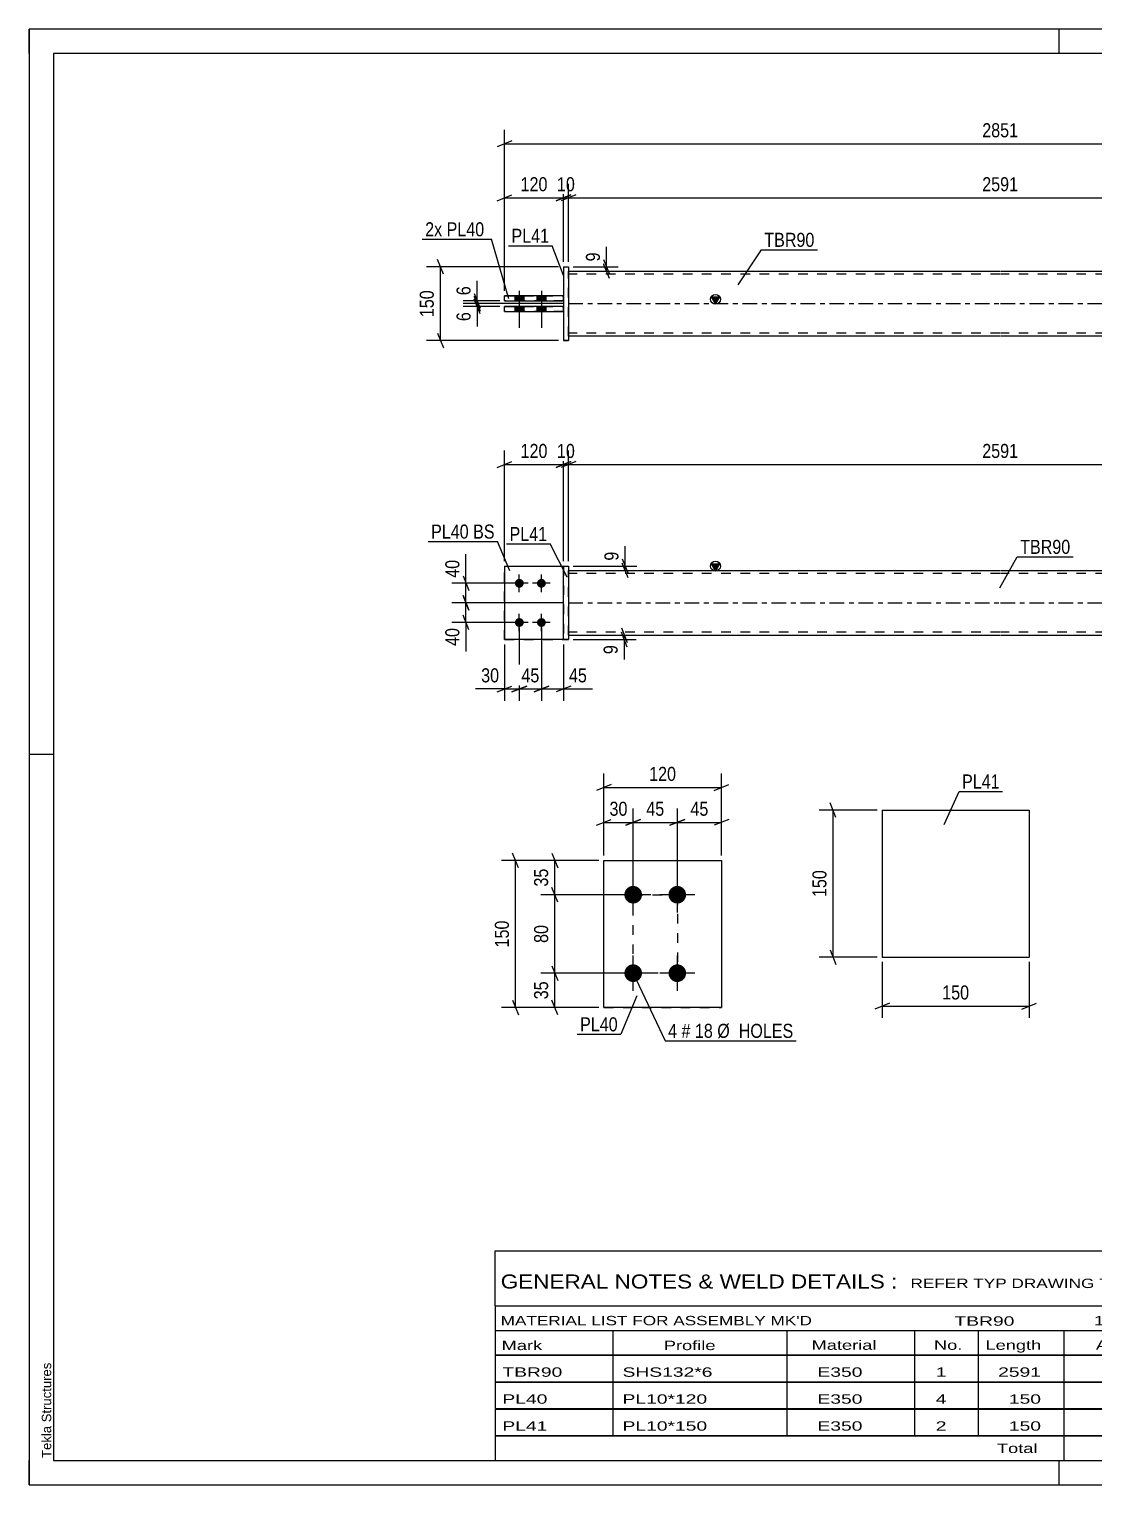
# Model space of a CAD drawing. Header units: millimetres. Extents: x 0 to 420, y 0 to 297.
# Drawn here: x 0 to 217.1, y 0 to 297 of the extents above; entities that cross this region are included whole.
import ezdxf

# ---------------------------------------------------------------- set-up
doc = ezdxf.new("R2010")
doc.units = ezdxf.units.MM
doc.linetypes.add('DXK_LINE_DOT2', pattern=[3.9198, 1.9599, -1.9599])
doc.linetypes.add('DXK_LINE_DOT3', pattern=[5.9187, 2.979, -0.9799, 0.9799, -0.9799])
doc.styles.add('Arial', font='ARIAL.TTF', dxfattribs={"height": 0.2})
doc.styles.add('Arial Narrow', font='ARIALN.TTF', dxfattribs={"height": 0.2})

# ---------------------------------------------------------------- blocks, each defined once
blk = doc.blocks.new('Unknown-582683887-1127')
at = {"color": 5, "linetype": 'Continuous'}
for p, q in [((420, 297), (0, 297)), ((0, 297), (0, 0)), ((0, 292), (0, 297)), ((210, 292), (210, 297)), ((415, 292), (5, 292)), ((5, 292), (5, 5)), ((5, 149), (0, 149)), ((0, 0), (0, 5)), ((5, 5), (415, 5)), ((210, 0), (210, 5)), ((0, 0), (420, 0))]:
    blk.add_line(p, q, dxfattribs=at)
at = {"color": 174, "linetype": 'Continuous', "style": 'Arial'}
blk.add_text('Tekla Structures', height=1.9102, rotation=90, dxfattribs=at).set_placement((4.5, 5.5))
blk = doc.blocks.new('Part-582683887-1392 - 1364')
at = {"color": 2, "linetype": 'Continuous'}
for p, q in [((96.95, 187.44), (108.95, 187.44)), ((96.95, 187.44), (96.95, 172.44)), ((108.95, 172.44), (96.95, 172.44)), ((96.95, 172.44), (96.95, 172.44))]:
    blk.add_line(p, q, dxfattribs=at)
at = {"color": 7, "linetype": 'DXK_LINE_DOT2'}
for p, q in [((96.95, 187.44), (108.95, 187.44)), ((108.95, 187.44), (108.95, 187.44)), ((108.95, 187.44), (108.95, 172.44)), ((96.95, 172.44), (108.95, 172.44)), ((96.95, 172.44), (96.95, 172.44))]:
    blk.add_line(p, q, dxfattribs=at)
blk = doc.blocks.new('Part-582683887-1397 - 1364')
at = {"color": 7, "linetype": 'DXK_LINE_DOT2'}
for p, q in [((96.95, 187.44), (108.95, 187.44)), ((96.95, 187.44), (108.95, 187.44)), ((96.95, 172.44), (96.95, 187.44)), ((108.95, 187.44), (108.95, 187.44)), ((108.95, 187.44), (108.95, 172.44)), ((96.95, 172.44), (108.95, 172.44)), ((108.95, 172.44), (96.95, 172.44)), ((96.95, 172.44), (96.95, 172.44))]:
    blk.add_line(p, q, dxfattribs=at)
blk = doc.blocks.new('Part-582683887-1412 - 1364')
at = {"color": 2, "linetype": 'Continuous'}
for p, q in [((108.95, 187.44), (109.95, 187.44)), ((108.95, 172.44), (108.95, 187.44)), ((109.95, 187.44), (109.95, 187.44)), ((109.95, 187.44), (109.95, 172.44)), ((108.95, 172.44), (109.95, 172.44))]:
    blk.add_line(p, q, dxfattribs=at)
at = {"color": 7, "linetype": 'DXK_LINE_DOT2'}
for p, q in [((108.95, 187.44), (109.95, 187.44)), ((109.95, 172.44), (108.95, 172.44)), ((108.95, 172.44), (108.95, 172.44)), ((109.95, 172.44), (109.95, 172.44))]:
    blk.add_line(p, q, dxfattribs=at)
blk = doc.blocks.new('Bolt-582683887-1414 - 1364')
at = {"linetype": 'Continuous'}
for points in [[(99.95, 183.04), (99.76, 183.06), (99.58, 183.12), (99.42, 183.21), (99.28, 183.34), (99.17, 183.49), (99.09, 183.66), (99.05, 183.85), (99.05, 184.03), (99.09, 184.22), (99.17, 184.39), (99.28, 184.54), (99.42, 184.67), (99.58, 184.76), (99.76, 184.82), (99.95, 184.84), (100.14, 184.82), (100.32, 184.76), (100.48, 184.67), (100.62, 184.54), (100.73, 184.39), (100.81, 184.22), (100.84, 184.03), (100.84, 183.85), (100.81, 183.66), (100.73, 183.49), (100.62, 183.34), (100.48, 183.21), (100.32, 183.12), (100.14, 183.06)], [(104.45, 183.04), (104.26, 183.06), (104.08, 183.12), (103.92, 183.21), (103.78, 183.34), (103.67, 183.49), (103.59, 183.66), (103.55, 183.85), (103.55, 184.03), (103.59, 184.22), (103.67, 184.39), (103.78, 184.54), (103.92, 184.67), (104.08, 184.76), (104.26, 184.82), (104.45, 184.84), (104.64, 184.82), (104.82, 184.76), (104.98, 184.67), (105.12, 184.54), (105.23, 184.39), (105.31, 184.22), (105.34, 184.03), (105.34, 183.85), (105.31, 183.66), (105.23, 183.49), (105.12, 183.34), (104.98, 183.21), (104.82, 183.12), (104.64, 183.06)], [(99.95, 175.04), (99.76, 175.06), (99.58, 175.12), (99.42, 175.21), (99.28, 175.34), (99.17, 175.49), (99.09, 175.66), (99.05, 175.85), (99.05, 176.03), (99.09, 176.22), (99.17, 176.39), (99.28, 176.54), (99.42, 176.67), (99.58, 176.76), (99.76, 176.82), (99.95, 176.84), (100.14, 176.82), (100.32, 176.76), (100.48, 176.67), (100.62, 176.54), (100.73, 176.39), (100.81, 176.22), (100.84, 176.03), (100.84, 175.85), (100.81, 175.66), (100.73, 175.49), (100.62, 175.34), (100.48, 175.21), (100.32, 175.12), (100.14, 175.06)], [(104.45, 175.04), (104.26, 175.06), (104.08, 175.12), (103.92, 175.21), (103.78, 175.34), (103.67, 175.49), (103.59, 175.66), (103.55, 175.85), (103.55, 176.03), (103.59, 176.22), (103.67, 176.39), (103.78, 176.54), (103.92, 176.67), (104.08, 176.76), (104.26, 176.82), (104.45, 176.84), (104.64, 176.82), (104.82, 176.76), (104.98, 176.67), (105.12, 176.54), (105.23, 176.39), (105.31, 176.22), (105.34, 176.03), (105.34, 175.85), (105.31, 175.66), (105.23, 175.49), (105.12, 175.34), (104.98, 175.21), (104.82, 175.12), (104.64, 175.06)]]:
    blk.add_hatch(color=1, dxfattribs=at).paths.add_polyline_path(points)
at = {"color": 1, "linetype": 'Continuous'}
for p, q in [((99.95, 182.14), (99.95, 185.74)), ((104.45, 182.14), (104.45, 185.74)), ((101.75, 183.94), (98.15, 183.94)), ((106.25, 183.94), (102.65, 183.94)), ((101.75, 175.94), (98.15, 175.94)), ((99.95, 174.14), (99.95, 177.74)), ((106.25, 175.94), (102.65, 175.94)), ((104.45, 174.14), (104.45, 177.74))]:
    blk.add_line(p, q, dxfattribs=at)
blk = doc.blocks.new('Part-582683887-1439 - 1364')
at = {"linetype": 'Continuous'}
blk.add_hatch(color=2, dxfattribs=at).paths.add_polyline_path([(139.95, 186.54), (139.15, 187.94), (140.75, 187.94)])
at = {"color": 2, "linetype": 'Continuous'}
for p, q in [((139.95, 186.54), (139.15, 187.94)), ((139.15, 187.94), (140.75, 187.94)), ((140.75, 187.94), (139.95, 186.54)), ((109.95, 186.54), (197.95, 186.54)), ((198.05, 186.54), (286.05, 186.54)), ((109.95, 173.34), (197.95, 173.34)), ((198.05, 173.34), (286.05, 173.34))]:
    blk.add_line(p, q, dxfattribs=at)
at = {"color": 7, "linetype": 'DXK_LINE_DOT2'}
for p, q in [((109.95, 173.34), (109.95, 186.54)), ((197.95, 185.94), (109.95, 185.94)), ((286.05, 185.94), (198.05, 185.94)), ((286.05, 173.34), (286.05, 186.54)), ((197.95, 173.94), (109.95, 173.94)), ((286.05, 173.94), (198.05, 173.94))]:
    blk.add_line(p, q, dxfattribs=at)
at = {"color": 7, "linetype": 'DXK_LINE_DOT3'}
for p, q in [((109.95, 179.94), (197.95, 179.94)), ((198.05, 179.94), (286.05, 179.94))]:
    blk.add_line(p, q, dxfattribs=at)
at = {"color": 2, "linetype": 'Continuous'}
blk.add_circle((139.95, 187.44), 1, dxfattribs=at)
blk = doc.blocks.new('Part-582683887-1771 - 1745')
at = {"color": 2, "linetype": 'Continuous'}
for p, q in [((108.95, 240.39), (96.95, 240.39)), ((96.95, 239.39), (96.95, 240.39)), ((96.95, 239.39), (108.95, 239.39)), ((96.95, 239.39), (96.95, 239.39)), ((108.95, 239.39), (108.95, 240.39))]:
    blk.add_line(p, q, dxfattribs=at)
at = {"color": 7, "linetype": 'DXK_LINE_DOT2'}
for p, q in [((96.95, 240.39), (108.95, 240.39)), ((108.95, 239.39), (96.95, 239.39))]:
    blk.add_line(p, q, dxfattribs=at)
blk = doc.blocks.new('Part-582683887-1751 - 1745')
at = {"linetype": 'Continuous'}
blk.add_hatch(color=2, dxfattribs=at).paths.add_polyline_path([(139.95, 240.99), (139.15, 242.39), (140.75, 242.39)])
at = {"color": 2, "linetype": 'Continuous'}
for p, q in [((109.95, 247.59), (197.95, 247.59)), ((198.05, 247.59), (286.05, 247.59)), ((139.95, 240.99), (139.15, 242.39)), ((139.15, 242.39), (140.75, 242.39)), ((140.75, 242.39), (139.95, 240.99)), ((197.95, 234.39), (109.95, 234.39)), ((286.05, 234.39), (198.05, 234.39))]:
    blk.add_line(p, q, dxfattribs=at)
at = {"color": 7, "linetype": 'DXK_LINE_DOT2'}
for p, q in [((109.95, 234.39), (109.95, 247.59)), ((197.95, 246.99), (109.95, 246.99)), ((286.05, 246.99), (198.05, 246.99)), ((286.05, 247.59), (286.05, 234.39)), ((197.95, 234.99), (109.95, 234.99)), ((286.05, 234.99), (198.05, 234.99))]:
    blk.add_line(p, q, dxfattribs=at)
at = {"color": 7, "linetype": 'DXK_LINE_DOT3'}
for p, q in [((109.95, 240.99), (197.95, 240.99)), ((198.05, 240.99), (286.05, 240.99))]:
    blk.add_line(p, q, dxfattribs=at)
at = {"color": 2, "linetype": 'Continuous'}
blk.add_circle((139.95, 241.89), 1, dxfattribs=at)
blk = doc.blocks.new('Part-582683887-1776 - 1745')
at = {"color": 2, "linetype": 'Continuous'}
for p, q in [((108.95, 242.59), (96.95, 242.59)), ((96.95, 241.59), (96.95, 242.59)), ((96.95, 241.59), (108.95, 241.59)), ((96.95, 241.59), (96.95, 241.59)), ((108.95, 241.59), (108.95, 242.59))]:
    blk.add_line(p, q, dxfattribs=at)
at = {"color": 7, "linetype": 'DXK_LINE_DOT2'}
for p, q in [((96.95, 242.59), (108.95, 242.59)), ((108.95, 241.59), (96.95, 241.59))]:
    blk.add_line(p, q, dxfattribs=at)
blk = doc.blocks.new('Part-582683887-1781 - 1745')
at = {"color": 2, "linetype": 'Continuous'}
for p, q in [((108.95, 248.49), (109.95, 248.49)), ((108.95, 248.49), (108.95, 233.49)), ((109.95, 248.49), (109.95, 248.49)), ((109.95, 248.49), (109.95, 233.49)), ((109.95, 233.49), (108.95, 233.49)), ((108.95, 233.49), (108.95, 233.49))]:
    blk.add_line(p, q, dxfattribs=at)
at = {"color": 7, "linetype": 'DXK_LINE_DOT2'}
for p, q in [((108.95, 248.49), (109.95, 248.49)), ((108.95, 233.49), (109.95, 233.49)), ((108.95, 233.49), (108.95, 233.49))]:
    blk.add_line(p, q, dxfattribs=at)
blk = doc.blocks.new('Bolt-582683887-1783 - 1745')
at = {"linetype": 'Continuous'}
for points in [[(99.05, 241.59), (100.85, 241.59), (100.85, 242.59), (99.05, 242.59)], [(99.05, 241.59), (100.85, 241.59), (100.85, 242.59), (99.05, 242.59)], [(103.55, 241.59), (105.35, 241.59), (105.35, 242.59), (103.55, 242.59)], [(103.55, 241.59), (105.35, 241.59), (105.35, 242.59), (103.55, 242.59)], [(99.05, 239.39), (100.85, 239.39), (100.85, 240.39), (99.05, 240.39)], [(99.05, 239.39), (100.85, 239.39), (100.85, 240.39), (99.05, 240.39)], [(103.55, 239.39), (105.35, 239.39), (105.35, 240.39), (103.55, 240.39)], [(103.55, 239.39), (105.35, 239.39), (105.35, 240.39), (103.55, 240.39)]]:
    blk.add_hatch(color=1, dxfattribs=at).paths.add_polyline_path(points)
at = {"color": 1, "linetype": 'Continuous'}
for p, q in [((99.95, 243.59), (99.95, 236.09)), ((99.95, 243.59), (99.95, 236.09)), ((104.45, 243.59), (104.45, 236.09)), ((104.45, 243.59), (104.45, 236.09)), ((99.05, 242.59), (99.05, 241.59)), ((99.05, 242.59), (99.05, 241.59)), ((100.85, 242.59), (100.85, 241.59)), ((100.85, 242.59), (100.85, 241.59)), ((103.55, 242.59), (103.55, 241.59)), ((103.55, 242.59), (103.55, 241.59)), ((105.35, 242.59), (105.35, 241.59)), ((105.35, 242.59), (105.35, 241.59)), ((99.05, 240.39), (99.05, 239.39)), ((99.05, 240.39), (99.05, 239.39)), ((100.85, 240.39), (100.85, 239.39)), ((100.85, 240.39), (100.85, 239.39)), ((103.55, 240.39), (103.55, 239.39)), ((103.55, 240.39), (103.55, 239.39)), ((105.35, 240.39), (105.35, 239.39)), ((105.35, 240.39), (105.35, 239.39))]:
    blk.add_line(p, q, dxfattribs=at)
blk = doc.blocks.new('Bolt-582683887-2085 - 2022')
at = {"linetype": 'Continuous'}
for points in [[(123.17, 118.6), (122.79, 118.63), (122.43, 118.75), (122.11, 118.94), (121.83, 119.19), (121.61, 119.5), (121.45, 119.84), (121.38, 120.21), (121.38, 120.58), (121.45, 120.95), (121.61, 121.3), (121.83, 121.6), (122.11, 121.85), (122.43, 122.04), (122.79, 122.16), (123.17, 122.2), (123.54, 122.16), (123.9, 122.04), (124.22, 121.85), (124.5, 121.6), (124.73, 121.3), (124.88, 120.95), (124.96, 120.58), (124.96, 120.21), (124.88, 119.84), (124.73, 119.5), (124.5, 119.19), (124.22, 118.94), (123.9, 118.75), (123.54, 118.63)], [(132.17, 118.6), (131.79, 118.63), (131.43, 118.75), (131.11, 118.94), (130.83, 119.19), (130.61, 119.5), (130.45, 119.84), (130.38, 120.21), (130.38, 120.58), (130.45, 120.95), (130.61, 121.3), (130.83, 121.6), (131.11, 121.85), (131.43, 122.04), (131.79, 122.16), (132.17, 122.2), (132.54, 122.16), (132.9, 122.04), (133.22, 121.85), (133.5, 121.6), (133.73, 121.3), (133.88, 120.95), (133.96, 120.58), (133.96, 120.21), (133.88, 119.84), (133.73, 119.5), (133.5, 119.19), (133.22, 118.94), (132.9, 118.75), (132.54, 118.63)], [(123.17, 102.6), (122.79, 102.63), (122.43, 102.75), (122.11, 102.94), (121.83, 103.19), (121.61, 103.5), (121.45, 103.84), (121.38, 104.21), (121.38, 104.58), (121.45, 104.95), (121.61, 105.3), (121.83, 105.6), (122.11, 105.85), (122.43, 106.04), (122.79, 106.16), (123.17, 106.2), (123.54, 106.16), (123.9, 106.04), (124.22, 105.85), (124.5, 105.6), (124.73, 105.3), (124.88, 104.95), (124.96, 104.58), (124.96, 104.21), (124.88, 103.84), (124.73, 103.5), (124.5, 103.19), (124.22, 102.94), (123.9, 102.75), (123.54, 102.63)], [(132.17, 102.6), (131.79, 102.63), (131.43, 102.75), (131.11, 102.94), (130.83, 103.19), (130.61, 103.5), (130.45, 103.84), (130.38, 104.21), (130.38, 104.58), (130.45, 104.95), (130.61, 105.3), (130.83, 105.6), (131.11, 105.85), (131.43, 106.04), (131.79, 106.16), (132.17, 106.2), (132.54, 106.16), (132.9, 106.04), (133.22, 105.85), (133.5, 105.6), (133.73, 105.3), (133.88, 104.95), (133.96, 104.58), (133.96, 104.21), (133.88, 103.84), (133.73, 103.5), (133.5, 103.19), (133.22, 102.94), (132.9, 102.75), (132.54, 102.63)]]:
    blk.add_hatch(color=1, dxfattribs=at).paths.add_polyline_path(points)
at = {"color": 1, "linetype": 'Continuous'}
for p, q in [((123.17, 116.8), (123.17, 124)), ((132.17, 116.8), (132.17, 124)), ((126.77, 120.4), (119.57, 120.4)), ((135.77, 120.4), (128.57, 120.4)), ((123.17, 100.8), (123.17, 108)), ((132.17, 100.8), (132.17, 108)), ((126.77, 104.4), (119.57, 104.4)), ((135.77, 104.4), (128.57, 104.4))]:
    blk.add_line(p, q, dxfattribs=at)
blk = doc.blocks.new('Part-582683887-2090 - 2022')
at = {"color": 2, "linetype": 'Continuous'}
for p, q in [((117.17, 127.4), (141.17, 127.4)), ((117.17, 97.4), (117.17, 127.4)), ((141.17, 127.4), (141.17, 127.4)), ((141.17, 127.4), (141.17, 97.4)), ((141.17, 97.4), (117.17, 97.4)), ((117.17, 97.4), (117.17, 97.4))]:
    blk.add_line(p, q, dxfattribs=at)
at = {"color": 7, "linetype": 'DXK_LINE_DOT2'}
for p, q in [((117.17, 127.4), (141.17, 127.4)), ((117.17, 97.4), (141.17, 97.4)), ((117.17, 97.4), (117.17, 97.4))]:
    blk.add_line(p, q, dxfattribs=at)
blk = doc.blocks.new('Part-582683887-2237 - 2231')
at = {"color": 2, "linetype": 'Continuous'}
for p, q in [((173.92, 137.68), (173.92, 107.68)), ((173.92, 137.68), (203.92, 137.68)), ((203.92, 137.68), (203.92, 107.68)), ((173.92, 107.68), (203.92, 107.68))]:
    blk.add_line(p, q, dxfattribs=at)
blk = doc.blocks.new('Rectangle-582683887-2216 - 2022')
at = {"color": 1, "linetype": 'DXK_LINE_DOT2'}
blk.add_lwpolyline([(123.17, 120.4), (132.17, 120.4), (132.17, 104.4), (123.17, 104.4), (123.17, 120.4)], close=True, dxfattribs=at)
blk = doc.blocks.new('StraightDimension-582683887-1601 - 1364')
at = {"color": 7, "linetype": 'Continuous'}
for p, q in [((88.47, 185.44), (89.67, 182.44)), ((98.95, 183.94), (86.22, 183.94)), ((89.67, 178.44), (88.47, 181.44)), ((89.07, 179.94), (89.07, 183.94)), ((108.95, 179.94), (86.22, 179.94))]:
    blk.add_line(p, q, dxfattribs=at)
at = {"color": 0}
blk.add_wipeout([(88.32, 189.32), (84.12, 189.32), (84.12, 184.46), (88.32, 184.46)], dxfattribs=at)
at = {"color": 7, "linetype": 'Continuous'}
blk.add_line((89.07, 183.94), (89.07, 189.85), dxfattribs=at)
blk.add_line((89.07, 183.94), (89.07, 189.85), dxfattribs=at)
at = {"color": 3, "style": 'Arial Narrow'}
blk.add_text('40', height=2.863, rotation=90.0002, dxfattribs=at).set_placement((87.72, 185.06))
blk = doc.blocks.new('StraightDimension-582683887-1572 - 1364')
at = {"color": 7, "linetype": 'Continuous'}
for p, q in [((99.95, 174.94), (99.95, 159.98)), ((96.95, 171.44), (96.95, 159.98)), ((95.45, 161.78), (98.45, 162.98)), ((96.95, 162.38), (99.95, 162.38)), ((101.45, 162.98), (98.45, 161.78))]:
    blk.add_line(p, q, dxfattribs=at)
at = {"color": 0}
blk.add_wipeout([(96.42, 163.13), (96.42, 167.33), (91.57, 167.33), (91.57, 163.13)], dxfattribs=at)
at = {"color": 7, "linetype": 'Continuous'}
blk.add_line((96.95, 162.38), (91.04, 162.38), dxfattribs=at)
blk.add_line((96.95, 162.38), (91.04, 162.38), dxfattribs=at)
at = {"color": 3, "style": 'Arial Narrow'}
blk.add_text('30', height=2.863, dxfattribs=at).set_placement((92.17, 163.73))
blk = doc.blocks.new('StraightDimension-582683887-1565 - 1364')
at = {"color": 7, "linetype": 'Continuous'}
for p, q in [((99.95, 174.94), (99.95, 159.98)), ((104.45, 174.94), (104.45, 159.98)), ((98.45, 161.78), (101.45, 162.98)), ((99.95, 162.38), (104.45, 162.38)), ((105.95, 162.98), (102.95, 161.78))]:
    blk.add_line(p, q, dxfattribs=at)
at = {"color": 0}
blk.add_wipeout([(104.63, 163.13), (104.63, 167.33), (99.77, 167.33), (99.77, 163.13)], dxfattribs=at)
at = {"color": 3, "style": 'Arial Narrow'}
blk.add_text('45', height=2.863, dxfattribs=at).set_placement((100.37, 163.73))
blk = doc.blocks.new('StraightDimension-582683887-1458 - 1364')
at = {"color": 7, "linetype": 'Continuous'}
for p, q in [((96.95, 188.44), (96.95, 211.01)), ((108.95, 188.44), (108.95, 211.01)), ((95.45, 207.56), (98.45, 208.76)), ((96.95, 208.16), (108.95, 208.16)), ((110.45, 208.76), (107.45, 207.56))]:
    blk.add_line(p, q, dxfattribs=at)
at = {"color": 0}
blk.add_wipeout([(106.29, 208.91), (106.29, 213.11), (99.61, 213.11), (99.61, 208.91)], dxfattribs=at)
at = {"color": 3, "style": 'Arial Narrow'}
blk.add_text('120', height=2.863, dxfattribs=at).set_placement((100.21, 209.51))
blk = doc.blocks.new('StraightDimension-582683887-1485 - 1364')
at = {"color": 7, "linetype": 'Continuous'}
for p, q in [((108.95, 188.44), (108.95, 211.01)), ((109.95, 188.44), (109.95, 211.01)), ((107.45, 207.56), (110.45, 208.76)), ((111.45, 208.76), (108.45, 207.56)), ((108.95, 208.16), (109.95, 208.16))]:
    blk.add_line(p, q, dxfattribs=at)
at = {"color": 0}
blk.add_wipeout([(111.88, 208.91), (111.88, 213.11), (107.02, 213.11), (107.02, 208.91)], dxfattribs=at)
at = {"color": 3, "style": 'Arial Narrow'}
blk.add_text('10', height=2.863, dxfattribs=at).set_placement((107.62, 209.51))
blk = doc.blocks.new('StraightDimension-582683887-1502 - 1364')
at = {"color": 7, "linetype": 'Continuous'}
for p, q in [((109.95, 188.44), (109.95, 211.01)), ((286.05, 188.44), (286.05, 211.01)), ((111.45, 208.76), (108.45, 207.56)), ((109.95, 208.16), (286.05, 208.16)), ((284.55, 207.56), (287.55, 208.76))]:
    blk.add_line(p, q, dxfattribs=at)
at = {"color": 0}
blk.add_wipeout([(202.26, 208.91), (202.26, 213.11), (193.74, 213.11), (193.74, 208.91)], dxfattribs=at)
at = {"color": 3, "style": 'Arial Narrow'}
blk.add_text('2591', height=2.863, dxfattribs=at).set_placement((194.34, 209.51))
blk = doc.blocks.new('StraightDimension-582683887-1552 - 1364')
at = {"color": 7, "linetype": 'Continuous'}
for p, q in [((104.45, 174.94), (104.45, 159.98)), ((108.95, 171.44), (108.95, 159.98)), ((102.95, 161.78), (105.95, 162.98)), ((104.45, 162.38), (108.95, 162.38)), ((110.45, 162.98), (107.45, 161.78))]:
    blk.add_line(p, q, dxfattribs=at)
at = {"color": 0}
blk.add_wipeout([(114.33, 163.13), (114.33, 167.33), (109.47, 167.33), (109.47, 163.13)], dxfattribs=at)
at = {"color": 7, "linetype": 'Continuous'}
blk.add_line((108.95, 162.38), (114.86, 162.38), dxfattribs=at)
blk.add_line((108.95, 162.38), (114.86, 162.38), dxfattribs=at)
at = {"color": 3, "style": 'Arial Narrow'}
blk.add_text('45', height=2.863, dxfattribs=at).set_placement((110.07, 163.73))
blk = doc.blocks.new('StraightDimension-582683887-1583 - 1364')
at = {"color": 7, "linetype": 'Continuous'}
for p, q in [((110.95, 173.34), (123.75, 173.34)), ((110.95, 172.44), (123.75, 172.44)), ((120.75, 174.84), (121.95, 171.84)), ((121.95, 170.94), (120.75, 173.94)), ((121.35, 172.44), (121.35, 173.34))]:
    blk.add_line(p, q, dxfattribs=at)
at = {"color": 0}
blk.add_wipeout([(120.6, 171.91), (116.4, 171.91), (116.4, 168.89), (120.6, 168.89)], dxfattribs=at)
at = {"color": 7, "linetype": 'Continuous'}
blk.add_line((121.35, 172.44), (121.35, 168.36), dxfattribs=at)
blk.add_line((121.35, 172.44), (121.35, 168.36), dxfattribs=at)
at = {"color": 3, "style": 'Arial Narrow'}
blk.add_text('9', height=2.86, rotation=90.0002, dxfattribs=at).set_placement((120, 169.49))
blk = doc.blocks.new('StraightDimension-582683887-1592 - 1364')
at = {"color": 7, "linetype": 'Continuous'}
for p, q in [((110.95, 187.44), (123.91, 187.44)), ((120.91, 188.94), (122.11, 185.94)), ((122.11, 185.04), (120.91, 188.04)), ((121.51, 186.54), (121.51, 187.44)), ((110.95, 186.54), (123.91, 186.54))]:
    blk.add_line(p, q, dxfattribs=at)
at = {"color": 0}
blk.add_wipeout([(120.76, 190.99), (116.56, 190.99), (116.56, 187.96), (120.76, 187.96)], dxfattribs=at)
at = {"color": 7, "linetype": 'Continuous'}
blk.add_line((121.51, 187.44), (121.51, 191.52), dxfattribs=at)
blk.add_line((121.51, 187.44), (121.51, 191.52), dxfattribs=at)
at = {"color": 3, "style": 'Arial Narrow'}
blk.add_text('9', height=2.86, rotation=90.0002, dxfattribs=at).set_placement((120.16, 188.56))
blk = doc.blocks.new('StraightDimension-582683887-1618 - 1364')
at = {"color": 7, "linetype": 'Continuous'}
for p, q in [((88.47, 181.44), (89.67, 178.44)), ((108.95, 179.94), (86.22, 179.94)), ((89.07, 175.94), (89.07, 179.94)), ((98.95, 175.94), (86.22, 175.94)), ((89.67, 174.44), (88.47, 177.44))]:
    blk.add_line(p, q, dxfattribs=at)
at = {"color": 0}
blk.add_wipeout([(88.32, 175.41), (84.12, 175.41), (84.12, 170.56), (88.32, 170.56)], dxfattribs=at)
at = {"color": 7, "linetype": 'Continuous'}
blk.add_line((89.07, 175.94), (89.07, 170.03), dxfattribs=at)
blk.add_line((89.07, 175.94), (89.07, 170.03), dxfattribs=at)
at = {"color": 3, "style": 'Arial Narrow'}
blk.add_text('40', height=2.863, rotation=90.0002, dxfattribs=at).set_placement((87.72, 171.16))
blk = doc.blocks.new('StraightDimension-582683887-1833 - 1745')
at = {"color": 7, "linetype": 'Continuous'}
for p, q in [((108.95, 240.99), (88.51, 240.99)), ((90.76, 242.49), (91.96, 239.49)), ((91.96, 238.89), (90.76, 241.89)), ((91.36, 240.39), (91.36, 240.99)), ((95.95, 240.39), (88.51, 240.39))]:
    blk.add_line(p, q, dxfattribs=at)
at = {"color": 0}
blk.add_wipeout([(90.61, 239.86), (86.41, 239.86), (86.41, 236.83), (90.61, 236.83)], dxfattribs=at)
at = {"color": 7, "linetype": 'Continuous'}
blk.add_line((91.36, 240.39), (91.36, 236.31), dxfattribs=at)
blk.add_line((91.36, 240.39), (91.36, 236.31), dxfattribs=at)
at = {"color": 3, "style": 'Arial Narrow'}
blk.add_text('6', height=2.86, rotation=90.0002, dxfattribs=at).set_placement((90.01, 237.43))
blk = doc.blocks.new('StraightDimension-582683887-1882 - 1745')
at = {"color": 7, "linetype": 'Continuous'}
for p, q in [((96.95, 243.59), (96.95, 265.43)), ((108.95, 249.49), (108.95, 265.43)), ((95.45, 261.98), (98.45, 263.18)), ((96.95, 262.58), (108.95, 262.58)), ((110.45, 263.18), (107.45, 261.98))]:
    blk.add_line(p, q, dxfattribs=at)
at = {"color": 0}
blk.add_wipeout([(106.29, 263.33), (106.29, 267.53), (99.61, 267.53), (99.61, 263.33)], dxfattribs=at)
at = {"color": 3, "style": 'Arial Narrow'}
blk.add_text('120', height=2.863, dxfattribs=at).set_placement((100.21, 263.93))
blk = doc.blocks.new('StraightDimension-582683887-1817 - 1745')
at = {"color": 7, "linetype": 'Continuous'}
for p, q in [((95.95, 241.59), (88.51, 241.59)), ((108.95, 240.99), (88.51, 240.99)), ((90.76, 243.09), (91.96, 240.09)), ((91.96, 239.49), (90.76, 242.49)), ((91.36, 240.99), (91.36, 241.59))]:
    blk.add_line(p, q, dxfattribs=at)
at = {"color": 0}
blk.add_wipeout([(90.61, 245.14), (86.41, 245.14), (86.41, 242.11), (90.61, 242.11)], dxfattribs=at)
at = {"color": 7, "linetype": 'Continuous'}
blk.add_line((91.36, 241.59), (91.36, 245.66), dxfattribs=at)
blk.add_line((91.36, 241.59), (91.36, 245.66), dxfattribs=at)
at = {"color": 3, "style": 'Arial Narrow'}
blk.add_text('6', height=2.86, rotation=90.0002, dxfattribs=at).set_placement((90.01, 242.71))
blk = doc.blocks.new('StraightDimension-582683887-1850 - 1745')
at = {"color": 7, "linetype": 'Continuous'}
for p, q in [((117.13, 249.99), (118.33, 246.99)), ((110.95, 248.49), (120.13, 248.49)), ((110.95, 247.59), (120.13, 247.59)), ((118.33, 246.09), (117.13, 249.09)), ((117.73, 247.59), (117.73, 248.49))]:
    blk.add_line(p, q, dxfattribs=at)
at = {"color": 0}
blk.add_wipeout([(116.98, 252.04), (112.78, 252.04), (112.78, 249.01), (116.98, 249.01)], dxfattribs=at)
at = {"color": 7, "linetype": 'Continuous'}
blk.add_line((117.73, 248.49), (117.73, 252.56), dxfattribs=at)
blk.add_line((117.73, 248.49), (117.73, 252.56), dxfattribs=at)
at = {"color": 3, "style": 'Arial Narrow'}
blk.add_text('9', height=2.86, rotation=90.0002, dxfattribs=at).set_placement((116.38, 249.61))
blk = doc.blocks.new('StraightDimension-582683887-1861 - 1745')
at = {"color": 7, "linetype": 'Continuous'}
for p, q in [((84.46, 246.99), (83.26, 249.99)), ((107.95, 248.49), (81.01, 248.49)), ((83.86, 233.49), (83.86, 248.49)), ((83.26, 234.99), (84.46, 231.99)), ((107.95, 233.49), (81.01, 233.49))]:
    blk.add_line(p, q, dxfattribs=at)
at = {"color": 0}
blk.add_wipeout([(83.11, 244.33), (78.91, 244.33), (78.91, 237.64), (83.11, 237.64)], dxfattribs=at)
at = {"color": 3, "style": 'Arial Narrow'}
blk.add_text('150', height=2.863, rotation=90.0002, dxfattribs=at).set_placement((82.51, 238.24))
blk = doc.blocks.new('StraightDimension-582683887-1872 - 1745')
at = {"color": 7, "linetype": 'Continuous'}
for p, q in [((108.95, 249.49), (108.95, 265.43)), ((109.95, 249.49), (109.95, 265.43)), ((107.45, 261.98), (110.45, 263.18)), ((111.45, 263.18), (108.45, 261.98)), ((108.95, 262.58), (109.95, 262.58))]:
    blk.add_line(p, q, dxfattribs=at)
at = {"color": 0}
blk.add_wipeout([(111.88, 263.33), (111.88, 267.53), (107.02, 267.53), (107.02, 263.33)], dxfattribs=at)
at = {"color": 3, "style": 'Arial Narrow'}
blk.add_text('10', height=2.863, dxfattribs=at).set_placement((107.62, 263.93))
blk = doc.blocks.new('StraightDimension-582683887-1892 - 1745')
at = {"color": 7, "linetype": 'Continuous'}
for p, q in [((109.95, 249.49), (109.95, 265.43)), ((286.05, 249.49), (286.05, 265.43)), ((111.45, 263.18), (108.45, 261.98)), ((109.95, 262.58), (286.05, 262.58)), ((284.55, 261.98), (287.55, 263.18))]:
    blk.add_line(p, q, dxfattribs=at)
at = {"color": 0}
blk.add_wipeout([(202.26, 263.33), (202.26, 267.53), (193.74, 267.53), (193.74, 263.33)], dxfattribs=at)
at = {"color": 3, "style": 'Arial Narrow'}
blk.add_text('2591', height=2.863, dxfattribs=at).set_placement((194.34, 263.93))
blk = doc.blocks.new('StraightDimension-582683887-1923 - 1745')
at = {"color": 7, "linetype": 'Continuous'}
for p, q in [((96.95, 243.59), (96.95, 276.44)), ((299.05, 243.59), (299.05, 276.44)), ((98.45, 274.19), (95.45, 272.99)), ((96.95, 273.59), (299.05, 273.59)), ((297.55, 272.99), (300.55, 274.19))]:
    blk.add_line(p, q, dxfattribs=at)
at = {"color": 0}
blk.add_wipeout([(202.26, 274.34), (202.26, 278.54), (193.74, 278.54), (193.74, 274.34)], dxfattribs=at)
at = {"color": 3, "style": 'Arial Narrow'}
blk.add_text('2851', height=2.863, dxfattribs=at).set_placement((194.34, 274.94))
blk = doc.blocks.new('StraightDimension-582683887-2094 - 2022')
at = {"color": 7, "linetype": 'Continuous'}
for p, q in [((118.67, 142.87), (115.67, 141.67)), ((117.17, 128.4), (117.17, 145.12)), ((139.67, 141.67), (142.67, 142.87)), ((141.17, 128.4), (141.17, 145.12)), ((117.17, 142.27), (141.17, 142.27))]:
    blk.add_line(p, q, dxfattribs=at)
at = {"color": 0}
blk.add_wipeout([(132.51, 143.02), (132.51, 147.22), (125.82, 147.22), (125.82, 143.02)], dxfattribs=at)
at = {"color": 3, "style": 'Arial Narrow'}
blk.add_text('120', height=2.863, dxfattribs=at).set_placement((126.42, 143.62))
blk = doc.blocks.new('StraightDimension-582683887-2114 - 2022')
at = {"color": 7, "linetype": 'Continuous'}
for p, q in [((117.17, 128.4), (117.17, 138.01)), ((123.17, 121.4), (123.17, 138.01)), ((115.67, 134.56), (118.67, 135.76)), ((117.17, 135.16), (123.17, 135.16)), ((124.67, 135.76), (121.67, 134.56))]:
    blk.add_line(p, q, dxfattribs=at)
at = {"color": 0}
blk.add_wipeout([(122.59, 135.91), (122.59, 140.11), (117.74, 140.11), (117.74, 135.91)], dxfattribs=at)
at = {"color": 3, "style": 'Arial Narrow'}
blk.add_text('30', height=2.863, dxfattribs=at).set_placement((118.34, 136.51))
blk = doc.blocks.new('StraightDimension-582683887-2154 - 2022')
at = {"color": 7, "linetype": 'Continuous'}
for p, q in [((99.77, 125.9), (98.57, 128.9)), ((116.17, 127.4), (96.32, 127.4)), ((99.17, 97.4), (99.17, 127.4)), ((98.57, 98.9), (99.77, 95.9)), ((116.17, 97.4), (96.32, 97.4))]:
    blk.add_line(p, q, dxfattribs=at)
at = {"color": 0}
blk.add_wipeout([(98.42, 115.74), (94.22, 115.74), (94.22, 109.05), (98.42, 109.05)], dxfattribs=at)
at = {"color": 3, "style": 'Arial Narrow'}
blk.add_text('150', height=2.863, rotation=90.0002, dxfattribs=at).set_placement((97.82, 109.65))
blk = doc.blocks.new('StraightDimension-582683887-2127 - 2022')
at = {"color": 7, "linetype": 'Continuous'}
for p, q in [((123.17, 121.4), (123.17, 138.01)), ((132.17, 121.4), (132.17, 138.01)), ((121.67, 134.56), (124.67, 135.76)), ((123.17, 135.16), (132.17, 135.16)), ((133.67, 135.76), (130.67, 134.56))]:
    blk.add_line(p, q, dxfattribs=at)
at = {"color": 0}
blk.add_wipeout([(130.09, 135.91), (130.09, 140.11), (125.24, 140.11), (125.24, 135.91)], dxfattribs=at)
at = {"color": 3, "style": 'Arial Narrow'}
blk.add_text('45', height=2.863, dxfattribs=at).set_placement((125.84, 136.51))
blk = doc.blocks.new('StraightDimension-582683887-2137 - 2022')
at = {"color": 7, "linetype": 'Continuous'}
for p, q in [((132.17, 121.4), (132.17, 138.01)), ((141.17, 128.4), (141.17, 138.01)), ((130.67, 134.56), (133.67, 135.76)), ((132.17, 135.16), (141.17, 135.16)), ((142.67, 135.76), (139.67, 134.56))]:
    blk.add_line(p, q, dxfattribs=at)
at = {"color": 0}
blk.add_wipeout([(139.09, 135.91), (139.09, 140.11), (134.24, 140.11), (134.24, 135.91)], dxfattribs=at)
at = {"color": 3, "style": 'Arial Narrow'}
blk.add_text('45', height=2.863, dxfattribs=at).set_placement((134.84, 136.51))
blk = doc.blocks.new('StraightDimension-582683887-2171 - 2022')
at = {"color": 7, "linetype": 'Continuous'}
for p, q in [((122.17, 104.4), (104.32, 104.4)), ((106.57, 105.9), (107.77, 102.9)), ((107.17, 97.4), (107.17, 104.4)), ((107.77, 95.9), (106.57, 98.9)), ((116.17, 97.4), (104.32, 97.4))]:
    blk.add_line(p, q, dxfattribs=at)
at = {"color": 0}
blk.add_wipeout([(106.42, 103.32), (102.22, 103.32), (102.22, 98.47), (106.42, 98.47)], dxfattribs=at)
at = {"color": 3, "style": 'Arial Narrow'}
blk.add_text('35', height=2.863, rotation=90.0002, dxfattribs=at).set_placement((105.82, 99.07))
blk = doc.blocks.new('StraightDimension-582683887-2187 - 2022')
at = {"color": 7, "linetype": 'Continuous'}
for p, q in [((107.77, 118.9), (106.57, 121.9)), ((122.17, 120.4), (104.32, 120.4)), ((107.17, 104.4), (107.17, 120.4)), ((122.17, 104.4), (104.32, 104.4)), ((106.57, 105.9), (107.77, 102.9))]:
    blk.add_line(p, q, dxfattribs=at)
at = {"color": 0}
blk.add_wipeout([(106.42, 114.82), (102.22, 114.82), (102.22, 109.97), (106.42, 109.97)], dxfattribs=at)
at = {"color": 3, "style": 'Arial Narrow'}
blk.add_text('80', height=2.863, rotation=90.0002, dxfattribs=at).set_placement((105.82, 110.57))
blk = doc.blocks.new('StraightDimension-582683887-2200 - 2022')
at = {"color": 7, "linetype": 'Continuous'}
for p, q in [((106.57, 128.9), (107.77, 125.9)), ((116.17, 127.4), (104.32, 127.4)), ((107.17, 120.4), (107.17, 127.4)), ((107.77, 118.9), (106.57, 121.9)), ((122.17, 120.4), (104.32, 120.4))]:
    blk.add_line(p, q, dxfattribs=at)
at = {"color": 0}
blk.add_wipeout([(106.42, 126.32), (102.22, 126.32), (102.22, 121.47), (106.42, 121.47)], dxfattribs=at)
at = {"color": 3, "style": 'Arial Narrow'}
blk.add_text('35', height=2.863, rotation=90.0002, dxfattribs=at).set_placement((105.82, 122.07))
blk = doc.blocks.new('StraightDimension-582683887-2239 - 2231')
at = {"color": 7, "linetype": 'Continuous'}
for p, q in [((172.92, 137.68), (161.07, 137.68)), ((164.52, 136.18), (163.32, 139.18)), ((163.92, 107.68), (163.92, 137.68)), ((172.92, 107.68), (161.07, 107.68)), ((163.32, 109.18), (164.52, 106.18))]:
    blk.add_line(p, q, dxfattribs=at)
at = {"color": 0}
blk.add_wipeout([(163.17, 126.02), (158.97, 126.02), (158.97, 119.33), (163.17, 119.33)], dxfattribs=at)
at = {"color": 3, "style": 'Arial Narrow'}
blk.add_text('150', height=2.863, rotation=90.0002, dxfattribs=at).set_placement((162.57, 119.93))
blk = doc.blocks.new('StraightDimension-582683887-2246 - 2231')
at = {"color": 7, "linetype": 'Continuous'}
for p, q in [((173.92, 106.68), (173.92, 95.28)), ((203.92, 106.68), (203.92, 95.28)), ((175.42, 98.28), (172.42, 97.08)), ((202.42, 97.08), (205.42, 98.28)), ((173.92, 97.68), (203.92, 97.68))]:
    blk.add_line(p, q, dxfattribs=at)
at = {"color": 0}
blk.add_wipeout([(192.26, 98.43), (192.26, 102.63), (185.58, 102.63), (185.58, 98.43)], dxfattribs=at)
at = {"color": 3, "style": 'Arial Narrow'}
blk.add_text('150', height=2.863, dxfattribs=at).set_placement((186.18, 99.03))
blk = doc.blocks.new('Unknown-582683887-2801')
at = {"color": 7, "linetype": 'Continuous'}
for p, q in [((95, 47.75), (255, 47.75)), ((95, 36.5), (95, 47.75)), ((255, 47.75), (255, 36.5)), ((95, 36.5), (255, 36.5)), ((95, 36.5), (95, 31.5)), ((255, 36.5), (255, 31.5)), ((95, 31.5), (255, 31.5)), ((95, 31.5), (95, 26.5)), ((119, 31.5), (119, 26.5)), ((154.5, 31.5), (154.5, 26.5)), ((180.5, 31.5), (180.5, 26.5)), ((193.5, 31.5), (193.5, 26.5)), ((211, 31.5), (211, 26.5)), ((233, 31.5), (233, 26.5)), ((255, 31.5), (255, 26.5)), ((95, 26.5), (255, 26.5)), ((95, 26.45), (95, 21.05)), ((95, 26.45), (255, 26.45)), ((119, 26.5), (119, 21)), ((154.5, 26.5), (154.5, 21)), ((180.5, 26.5), (180.5, 21)), ((193.5, 26.5), (193.5, 21)), ((211, 26.5), (211, 21)), ((233, 26.5), (233, 21)), ((255, 26.45), (255, 21.05)), ((95, 21.05), (255, 21.05)), ((95, 20.95), (95, 15.55)), ((95, 20.95), (255, 20.95)), ((119, 21), (119, 15.5)), ((154.5, 21), (154.5, 15.5)), ((180.5, 21), (180.5, 15.5)), ((193.5, 21), (193.5, 15.5)), ((211, 21), (211, 15.5)), ((233, 21), (233, 15.5)), ((255, 20.95), (255, 15.55)), ((95, 15.55), (255, 15.55)), ((95, 15.45), (95, 10.05)), ((95, 15.45), (255, 15.45)), ((119, 15.5), (119, 10)), ((154.5, 15.5), (154.5, 10)), ((180.5, 15.5), (180.5, 10)), ((193.5, 15.5), (193.5, 10)), ((211, 15.5), (211, 10)), ((233, 15.5), (233, 10)), ((255, 15.45), (255, 10.05)), ((95, 10.05), (255, 10.05)), ((95, 10), (255, 10)), ((95, 10), (95, 5)), ((211, 10), (211, 5)), ((233, 10), (233, 5)), ((255, 10), (255, 5)), ((95, 5), (255, 5))]:
    blk.add_line(p, q, dxfattribs=at)
at = {"color": 7, "style": 'Arial Narrow'}
for s, height, width, p in [('GENERAL NOTES & WELD DETAILS :', 2.8633, 1.4, (96.15, 40.06)), ('REFER TYP DRAWING TYP-01', 1.9089, 1.6, (179.7, 40.16)), ("MATERIAL LIST FOR ASSEMBLY MK'D", 1.9089, 1.6, (96.15, 32.56)), ('TBR90', 1.909, 1.794707, (188.68, 32.47)), ('1', 1.91, 1.794707, (217.08, 32.56)), ('No. Required', 1.9089, 1.6, (226.41, 32.56)), ('Mark', 1.909, 1.7, (96.34, 27.5)), ('Profile', 1.909, 1.7, (129.41, 27.5)), ('Material', 1.909, 1.7, (159.54, 27.56)), ('No.', 1.909, 1.7, (184.5, 27.56)), ('Length', 1.909, 1.7, (195, 27.56)), ('Area', 1.909, 1.7, (217.5, 27.56)), ('Weight', 1.909, 1.7, (237, 27.56))]:
    blk.add_text(s, height=height, dxfattribs=dict(at, width=width)).set_placement(p)
at = {"color": 7, "linetype": 'Continuous', "style": 'Arial Narrow'}
for s, height, width, p in [('TBR90', 1.909, 1.794707, (96.5, 22.06)), ('SHS132*6', 1.909, 1.794707, (121, 22.06)), ('E350', 1.909, 1.794707, (160.74, 22.06)), ('1', 1.91, 1.794707, (184.86, 22.06)), ('2591', 1.909, 1.794707, (197.58, 22.06)), ('1.4', 1.909, 1.794707, (221.32, 22.06)), ('61.5', 1.909, 1.794707, (240.14, 22.06)), ('PL40', 1.909, 1.794707, (96.5, 16.56)), ('PL10*120', 1.909, 1.794707, (121, 16.56)), ('E350', 1.909, 1.794707, (160.74, 16.56)), ('4', 1.91, 1.794707, (184.86, 16.56)), ('150', 1.909, 1.794707, (199.77, 16.56)), ('0.0', 1.909, 1.794707, (221.32, 16.56)), ('5.7', 1.909, 1.794707, (242.33, 16.56)), ('PL41', 1.909, 1.794707, (96.5, 11.06)), ('PL10*150', 1.909, 1.794707, (121, 11.06)), ('E350', 1.909, 1.794707, (160.74, 11.06)), ('2', 1.91, 1.794707, (184.86, 11.06)), ('150', 1.909, 1.794707, (199.77, 11.06)), ('0.1', 1.909, 1.794707, (221.32, 11.06)), ('3.5', 1.909, 1.794707, (242.33, 11.06)), ('Total', 1.909, 1.7, (197.33, 6.5)), ('1.6', 1.909, 1.794707, (220.83, 6.5)), ('70.7', 1.909, 1.794707, (240.14, 6.5))]:
    blk.add_text(s, height=height, dxfattribs=dict(at, width=width)).set_placement(p)
blk = doc.blocks.new('Mark-582683887-1408 - 1364')
at = {"color": 0}
blk.add_wipeout([(105.62, 192.56), (105.62, 195.56), (97.95, 195.56), (97.95, 192.56)], dxfattribs=at)
blk.add_wipeout([(105.62, 192.56), (105.62, 195.56), (97.95, 195.56), (97.95, 192.56)], dxfattribs=at)
at = {"color": 30, "linetype": 'Continuous'}
for p in [(97.35, 191.96), (109.73, 185.2)]:
    blk.add_line(p, (106.22, 191.96), dxfattribs=at)
at = {"color": 3, "style": 'Arial Narrow'}
blk.add_text('PL41', height=2.863, dxfattribs=at).set_placement((97.95, 192.56))
blk = doc.blocks.new('Mark-582683887-1435 - 1364')
at = {"color": 0}
blk.add_wipeout([(212.3, 189.94), (212.3, 192.94), (202.07, 192.94), (202.07, 189.94)], dxfattribs=at)
blk.add_wipeout([(212.3, 189.94), (212.3, 192.94), (202.07, 192.94), (202.07, 189.94)], dxfattribs=at)
at = {"color": 30, "linetype": 'Continuous'}
for p, q in [((197.95, 182.99), (201.47, 189.34)), ((201.47, 189.34), (212.9, 189.34))]:
    blk.add_line(p, q, dxfattribs=at)
at = {"color": 3, "style": 'Arial Narrow'}
blk.add_text('TBR90', height=2.863, dxfattribs=at).set_placement((202.07, 189.94))
blk = doc.blocks.new('MarkSet-582683887-1736 - 1364')
at = {"color": 0}
blk.add_wipeout([(89.63, 193.06), (89.63, 196.06), (81.96, 196.06), (81.96, 193.06)], dxfattribs=at)
blk.add_wipeout([(89.63, 193.06), (89.63, 196.06), (81.96, 196.06), (81.96, 193.06)], dxfattribs=at)
blk.add_wipeout([(94.92, 193.06), (94.92, 196.06), (90.53, 196.06), (90.53, 193.06)], dxfattribs=at)
blk.add_wipeout([(94.92, 193.06), (94.92, 196.06), (90.53, 196.06), (90.53, 193.06)], dxfattribs=at)
at = {"color": 30, "linetype": 'Continuous'}
for p in [(81.36, 192.46), (97.99, 186.5)]:
    blk.add_line(p, (95.52, 192.46), dxfattribs=at)
at = {"color": 3, "style": 'Arial Narrow'}
for s, p in [('PL40', (81.96, 193.06)), ('BS', (90.53, 193.06))]:
    blk.add_text(s, height=2.863, dxfattribs=at).set_placement(p)
blk = doc.blocks.new('MarkSet-582683887-1961 - 1745')
at = {"color": 30, "linetype": 'Continuous'}
blk.add_line((97.8, 241.97), (94.3, 254.13), dxfattribs=at)
at = {"color": 0}
blk.add_wipeout([(84.22, 254.73), (84.22, 257.73), (80.75, 257.73), (80.75, 254.73)], dxfattribs=at)
blk.add_wipeout([(84.22, 254.73), (84.22, 257.73), (80.75, 257.73), (80.75, 254.73)], dxfattribs=at)
blk.add_wipeout([(92.8, 254.73), (92.8, 257.73), (85.12, 257.73), (85.12, 254.73)], dxfattribs=at)
blk.add_wipeout([(92.8, 254.73), (92.8, 257.73), (85.12, 257.73), (85.12, 254.73)], dxfattribs=at)
at = {"color": 30, "linetype": 'Continuous'}
blk.add_line((80.15, 254.13), (94.3, 254.13), dxfattribs=at)
at = {"color": 3, "style": 'Arial Narrow'}
for s, p in [('2x', (80.75, 254.73)), ('PL40', (85.12, 254.73))]:
    blk.add_text(s, height=2.863, dxfattribs=at).set_placement(p)
blk = doc.blocks.new('Mark-582683887-1747 - 1745')
at = {"color": 0}
blk.add_wipeout([(160.13, 252.58), (160.13, 255.58), (149.9, 255.58), (149.9, 252.58)], dxfattribs=at)
blk.add_wipeout([(160.13, 252.58), (160.13, 255.58), (149.9, 255.58), (149.9, 252.58)], dxfattribs=at)
at = {"color": 30, "linetype": 'Continuous'}
for p, q in [((144.55, 244.81), (149.3, 251.98)), ((149.3, 251.98), (160.73, 251.98))]:
    blk.add_line(p, q, dxfattribs=at)
at = {"color": 3, "style": 'Arial Narrow'}
blk.add_text('TBR90', height=2.863, dxfattribs=at).set_placement((149.9, 252.58))
blk = doc.blocks.new('Mark-582683887-1777 - 1745')
at = {"color": 0}
blk.add_wipeout([(106.02, 253.4), (106.02, 256.4), (98.35, 256.4), (98.35, 253.4)], dxfattribs=at)
blk.add_wipeout([(106.02, 253.4), (106.02, 256.4), (98.35, 256.4), (98.35, 253.4)], dxfattribs=at)
at = {"color": 30, "linetype": 'Continuous'}
for p in [(97.75, 252.8), (108.95, 246.72)]:
    blk.add_line(p, (106.62, 252.8), dxfattribs=at)
at = {"color": 3, "style": 'Arial Narrow'}
blk.add_text('PL41', height=2.863, dxfattribs=at).set_placement((98.35, 253.4))
blk = doc.blocks.new('Mark-582683887-2081 - 2022')
at = {"color": 0}
blk.add_wipeout([(132.12, 91.2), (132.12, 94.2), (130.29, 94.2), (130.29, 91.2)], dxfattribs=at)
blk.add_wipeout([(132.12, 91.2), (132.12, 94.2), (130.29, 94.2), (130.29, 91.2)], dxfattribs=at)
at = {"color": 7, "linetype": 'Continuous'}
blk.add_line((123.17, 104.4), (129.69, 90.6), dxfattribs=at)
at = {"color": 0}
blk.add_wipeout([(134.85, 91.2), (134.85, 94.2), (133.02, 94.2), (133.02, 91.2)], dxfattribs=at)
blk.add_wipeout([(134.85, 91.2), (134.85, 94.2), (133.02, 94.2), (133.02, 91.2)], dxfattribs=at)
at = {"color": 3, "style": 'Arial Narrow'}
blk.add_text('4', height=2.86, dxfattribs=at).set_placement((130.29, 91.2))
at = {"color": 0}
blk.add_wipeout([(139.41, 91.2), (139.41, 94.2), (135.75, 94.2), (135.75, 91.2)], dxfattribs=at)
blk.add_wipeout([(139.41, 91.2), (139.41, 94.2), (135.75, 94.2), (135.75, 91.2)], dxfattribs=at)
at = {"color": 3, "style": 'Arial Narrow'}
blk.add_text('#', height=2.86, dxfattribs=at).set_placement((133.02, 91.2))
at = {"color": 0}
blk.add_wipeout([(155.83, 91.2), (155.83, 94.2), (140.31, 94.2), (140.31, 91.2)], dxfattribs=at)
blk.add_wipeout([(155.83, 91.2), (155.83, 94.2), (140.31, 94.2), (140.31, 91.2)], dxfattribs=at)
at = {"color": 7, "linetype": 'Continuous'}
blk.add_line((129.69, 90.6), (156.43, 90.6), dxfattribs=at)
at = {"color": 3, "style": 'Arial Narrow'}
for s, p in [('18', (135.75, 91.2)), ('Ø  HOLES', (140.31, 91.2))]:
    blk.add_text(s, height=2.863, dxfattribs=at).set_placement(p)
blk = doc.blocks.new('Mark-582683887-2086 - 2022')
at = {"color": 0}
blk.add_wipeout([(120.02, 92.53), (120.02, 95.53), (112.34, 95.53), (112.34, 92.53)], dxfattribs=at)
blk.add_wipeout([(120.02, 92.53), (120.02, 95.53), (112.34, 95.53), (112.34, 92.53)], dxfattribs=at)
at = {"color": 30, "linetype": 'Continuous'}
for p in [(123.93, 99.78), (111.74, 91.93)]:
    blk.add_line(p, (120.62, 91.93), dxfattribs=at)
at = {"color": 3, "style": 'Arial Narrow'}
blk.add_text('PL40', height=2.863, dxfattribs=at).set_placement((112.34, 92.53))
blk = doc.blocks.new('Mark-582683887-2233 - 2231')
at = {"color": 0}
blk.add_wipeout([(197.89, 142.07), (197.89, 145.07), (190.22, 145.07), (190.22, 142.07)], dxfattribs=at)
blk.add_wipeout([(197.89, 142.07), (197.89, 145.07), (190.22, 145.07), (190.22, 142.07)], dxfattribs=at)
at = {"color": 30, "linetype": 'Continuous'}
for p, q in [((186.55, 134.73), (189.62, 141.47)), ((189.62, 141.47), (198.49, 141.47))]:
    blk.add_line(p, q, dxfattribs=at)
at = {"color": 3, "style": 'Arial Narrow'}
blk.add_text('PL41', height=2.863, dxfattribs=at).set_placement((190.22, 142.07))

msp = doc.modelspace()

# ---------------------------------------------------------------- block references
for name in ['Unknown-582683887-1127', 'Part-582683887-1781 - 1745', 'Part-582683887-1751 - 1745', 'Bolt-582683887-1783 - 1745', 'Part-582683887-1776 - 1745', 'Part-582683887-1771 - 1745', 'Part-582683887-1392 - 1364', 'Part-582683887-1397 - 1364', 'Part-582683887-1412 - 1364', 'Part-582683887-1439 - 1364', 'Bolt-582683887-1414 - 1364', 'Part-582683887-2237 - 2231', 'Part-582683887-2090 - 2022', 'Bolt-582683887-2085 - 2022', 'Rectangle-582683887-2216 - 2022', 'Unknown-582683887-2801']:
    msp.add_blockref(name, (0, 0))

# ---------------------------------------------------------------- next in the draw order: block references
for name in ['StraightDimension-582683887-1833 - 1745', 'StraightDimension-582683887-1601 - 1364', 'StraightDimension-582683887-1572 - 1364', 'StraightDimension-582683887-2094 - 2022', 'Mark-582683887-2233 - 2231', 'StraightDimension-582683887-2239 - 2231']:
    msp.add_blockref(name, (0, 0))

# ---------------------------------------------------------------- next in the draw order: block references
for name in ['StraightDimension-582683887-1882 - 1745', 'StraightDimension-582683887-1458 - 1364', 'StraightDimension-582683887-1565 - 1364', 'StraightDimension-582683887-2114 - 2022', 'StraightDimension-582683887-2246 - 2231']:
    msp.add_blockref(name, (0, 0))

# ---------------------------------------------------------------- next in the draw order: block references
for name in ['StraightDimension-582683887-1850 - 1745', 'StraightDimension-582683887-1817 - 1745', 'StraightDimension-582683887-1485 - 1364', 'StraightDimension-582683887-1552 - 1364', 'StraightDimension-582683887-2127 - 2022', 'StraightDimension-582683887-2154 - 2022']:
    msp.add_blockref(name, (0, 0))

# ---------------------------------------------------------------- next in the draw order: block references
for name in ['StraightDimension-582683887-1861 - 1745', 'StraightDimension-582683887-1502 - 1364', 'StraightDimension-582683887-1618 - 1364', 'StraightDimension-582683887-1583 - 1364', 'StraightDimension-582683887-2137 - 2022', 'StraightDimension-582683887-2171 - 2022']:
    msp.add_blockref(name, (0, 0))

# ---------------------------------------------------------------- next in the draw order: block references
for name in ['StraightDimension-582683887-1872 - 1745', 'StraightDimension-582683887-1592 - 1364', 'Mark-582683887-1435 - 1364', 'StraightDimension-582683887-2187 - 2022']:
    msp.add_blockref(name, (0, 0))

# ---------------------------------------------------------------- next in the draw order: block references
for name in ['StraightDimension-582683887-1892 - 1745', 'Mark-582683887-1408 - 1364', 'StraightDimension-582683887-2200 - 2022', 'Mark-582683887-2081 - 2022']:
    msp.add_blockref(name, (0, 0))

# ---------------------------------------------------------------- next in the draw order: block references
for name in ['StraightDimension-582683887-1923 - 1745', 'MarkSet-582683887-1736 - 1364', 'Mark-582683887-2086 - 2022']:
    msp.add_blockref(name, (0, 0))

# ---------------------------------------------------------------- next in the draw order: block references
for name in ['MarkSet-582683887-1961 - 1745', 'Mark-582683887-1747 - 1745']:
    msp.add_blockref(name, (0, 0))

# ---------------------------------------------------------------- next in the draw order: block references
msp.add_blockref('Mark-582683887-1777 - 1745', (0, 0))

doc.saveas('drawing.dxf')
